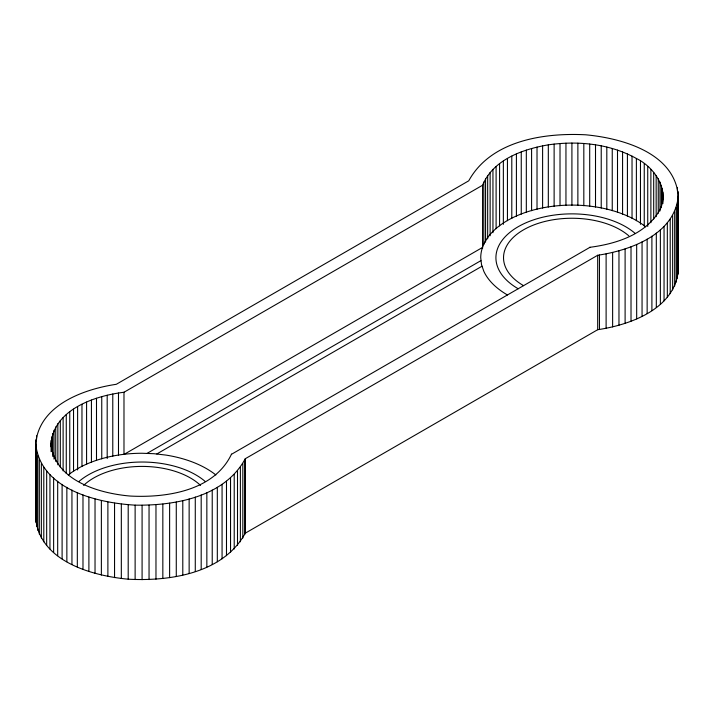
<?xml version="1.0" encoding="UTF-8"?>
<svg xmlns="http://www.w3.org/2000/svg" width="714" height="714" viewBox="0 0 714 714"><rect width="100%" height="100%" fill="white"/><g stroke="black" fill="none" stroke-linecap="round" stroke-linejoin="round"><path stroke-width="1.07" d="M35.7 443.858C38.984 405.24 83.359 389.219 116.311 384.293L468.741 180.812C490.875 140.551 543.925 132.599 585.801 134.803C621.787 138.204 674.319 152.555 678.3 195.698L678.3 270.142C675.016 308.76 630.64 324.781 597.689 329.707L245.259 533.188C223.125 573.449 170.075 581.401 128.199 579.197C92.213 575.796 39.681 561.445 35.7 518.302L35.7 443.858C40.43 489.492 97.202 502.942 135.125 505.146C174.966 505.771 224.607 497.042 245.259 458.736L597.689 255.264C630.64 250.337 675.016 234.308 678.3 195.698M35.7 518.302L35.932 514.285M50.908 446.08C51.979 410.095 94.284 395.761 124.298 392.227M482.486 185.426C493.071 159.57 522.844 149.172 548.316 144.844C578.045 140.56 609.818 143.746 636.388 158.472C655.541 167.763 671.365 192.343 658.254 212.62C643.528 235.343 615.218 244.018 589.702 247.33M231.514 454.122C214.209 490.821 166.621 497.961 130.18 496.051C98.889 493.356 54.835 480.674 50.908 443.858M482.486 247.463L124.298 454.265M147.138 453.345L480.897 260.655M156.803 453.97L481.977 266.233M231.443 454.309L590.014 247.285M678.068 266.126L678.3 270.142M678.068 191.682L678.068 274.158M677.39 187.675L677.39 191.013M677.39 203.713L677.39 278.165M676.256 207.676L676.256 282.128M674.676 211.594L674.676 286.037M672.65 215.441L672.65 289.884M670.205 219.198L670.205 293.65M667.331 222.857L667.331 297.31M664.047 226.409L664.047 300.853M663.092 195.698L663.092 199.028M662.895 192.253L662.895 203.579M662.315 188.826L662.315 203.267M661.342 185.426L661.342 207.649M660.37 229.819L660.37 304.271M659.986 182.07L659.986 210.96M658.254 178.777L658.254 213.218M656.318 233.085L656.318 307.538M656.157 175.546L656.157 216.663M653.694 172.413L653.694 219.082M651.9 236.191L651.9 310.644M650.882 169.379L650.882 222.714M647.732 166.451L647.732 226.454M647.143 239.128L647.143 313.58M644.251 163.649L644.251 225.874M642.056 241.876L642.056 316.32M640.467 160.989L640.467 224.321M636.674 244.42L636.674 318.872M636.388 158.472L636.388 220.697M632.033 156.116L632.033 218.341M631.015 246.767L631.015 321.211M627.419 153.929L627.419 216.155M625.107 248.891L625.107 323.335M622.572 151.921L622.572 214.155M618.967 250.784L618.967 325.236M617.503 150.11L617.503 212.335M612.63 252.444L612.63 326.887M612.246 148.485L612.246 210.71M606.811 147.057L606.811 209.282M606.115 253.854L606.115 328.306M601.224 145.843L601.224 208.069M599.448 255.023L599.448 329.475M597.689 255.264L597.689 329.707M595.512 144.844L595.512 207.069M589.702 144.067L589.702 206.292M583.82 143.505L583.82 205.73M577.876 143.166L577.876 205.391M571.914 143.05L571.914 205.275M565.952 143.166L565.952 205.391M560.017 143.505L560.017 205.73M554.126 144.067L554.126 206.292M548.316 144.844L548.316 207.069M542.604 145.843L542.604 208.069M537.017 147.057L537.017 209.282M531.591 148.485L531.591 210.71M526.325 150.11L526.325 212.335M521.256 151.921L521.256 214.155M516.409 153.929L516.409 216.155M511.795 156.116L511.795 218.341M507.44 158.472L507.44 220.697M503.361 160.989L503.361 224.321M499.577 163.649L499.577 225.874M496.105 166.451L496.105 228.676M492.946 169.379L492.946 232.71M490.134 172.413L490.134 235.754M487.671 175.546L487.671 238.887M485.574 178.777L485.574 242.108M483.842 182.07L483.842 244.295M482.557 248.579L482.557 185.247L123.986 392.263L123.986 454.497M245.259 458.736L245.259 533.188M244.848 459.754L244.848 534.197M242.822 463.6L242.822 538.044M240.377 467.358L240.377 541.81M237.503 471.017L237.503 545.469M234.219 474.569L234.219 549.012M230.542 477.978L230.542 552.431M226.49 481.245L226.49 555.697M222.072 484.351L222.072 558.803M217.315 487.287L217.315 561.739M212.228 490.036L212.228 564.479M206.846 492.58L206.846 567.032M201.187 494.927L201.187 569.37M195.279 497.051L195.279 571.495M189.139 498.943L189.139 573.396M182.793 500.603L182.793 575.047M176.278 502.013L176.278 576.466M169.62 503.183L169.62 577.635M162.837 504.093L162.837 578.545M155.973 504.753L155.973 579.197M149.047 505.146L149.047 579.589M142.086 505.28L142.086 579.723M135.125 505.146L135.125 579.589M128.199 504.753L128.199 579.197M121.326 504.093L121.326 578.545M118.488 393.003L118.488 455.229M114.552 503.183L114.552 577.635M112.776 394.003L112.776 456.228M107.885 502.013L107.885 576.466M107.189 395.217L107.189 458.558M101.754 396.645L101.754 458.87M101.37 500.603L101.37 575.047M96.497 398.269L96.497 460.494M95.033 498.943L95.033 573.396M91.428 400.081L91.428 462.315M88.893 497.051L88.893 571.495M86.581 402.089L86.581 464.314M82.985 494.927L82.985 569.37M81.967 404.276L81.967 466.501M77.612 406.632L77.612 469.973M77.326 492.58L77.326 567.032M73.533 409.149L73.533 471.374M71.944 490.036L71.944 564.479M69.749 411.808L69.749 474.034M66.857 487.287L66.857 561.739M66.268 414.611L66.268 473.498M63.118 417.538L63.118 470.874M62.1 484.351L62.1 558.803M60.306 420.573L60.306 467.242M57.843 423.705L57.843 464.823M57.682 481.245L57.682 555.697M55.746 426.936L55.746 461.378M54.014 430.23L54.014 459.12M53.63 477.978L53.63 552.431M52.657 433.585L52.657 456.344M51.685 436.986L51.685 451.426M51.105 440.413L51.105 451.739M49.953 474.569L49.953 549.012M46.669 471.017L46.669 545.469M43.795 467.358L43.795 541.81M41.35 463.6L41.35 538.044M39.324 459.754L39.324 534.197M37.744 455.835L37.744 530.288M36.61 435.835L36.61 439.172M36.61 451.873L36.61 526.325M35.932 439.842L35.932 522.318M68.321 474.953A91.178 52.64 0 0 1 142.086 453.256L153.983 453.702L165.684 455.05A91.178 52.64 0 0 1 215.851 474.953M507.44 294.962A91.178 52.64 0 0 1 483.842 271.365L481.513 264.608L480.736 257.736A91.178 52.64 0 0 1 589.702 206.105L595.512 206.89A91.178 52.64 0 0 1 645.679 226.793M83.618 485.413A68.383 39.484 0 0 1 200.545 485.413M78.906 481.522A75.987 43.866 0 0 1 205.266 481.522M523.558 285.654A68.383 39.484 0 0 1 528.53 227.213A68.383 39.484 0 0 1 628.775 235.798M518.186 288.759A75.987 43.866 0 0 1 523.71 223.821A75.987 43.866 0 0 1 635.094 233.362"/></g></svg>
